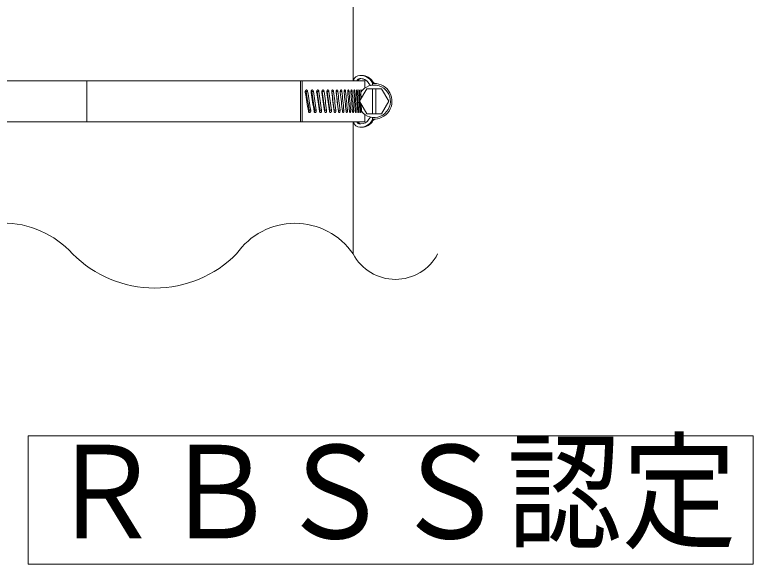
# Model space of a CAD drawing. Units: millimetres on the paper. Extents: x -63 to 65, y -59 to 59.
# Drawn here: x 39.7 to 62.49, y 1.39 to 18.36 of the extents above; entities that cross this region are included whole.
import ezdxf
from ezdxf.enums import TextEntityAlignment as Align

# ---------------------------------------------------------------- set-up
doc = ezdxf.new("R2010")
doc.units = ezdxf.units.MM
doc.linetypes.add('LONG_DOUBLE_CHAIN', pattern=[21.8, 18, -1, 0.6, -0.6, 0.6, -1])
doc.layers.add('0-3_MOJI1', color=7, linetype='Continuous', lineweight=9)
doc.layers.add('0-4_GAIKEI', color=4, linetype='Continuous', lineweight=9)
doc.styles.add('ＭＳ ゴシック', font='')
doc.styles.get('ＭＳ ゴシック').set_extended_font_data('MS Gothic')

msp = doc.modelspace()

# ---------------------------------------------------------------- linework, layer by layer
at = {"layer": '0-3_MOJI1'}
msp.add_lwpolyline([(40.112, 5.356), (62.491, 5.356), (62.491, 1.388), (40.112, 1.388)], close=True, dxfattribs=at)
at = {"layer": '0-4_GAIKEI', "color": 134, "linetype": 'LONG_DOUBLE_CHAIN'}
for p, q in [((50.14, 16.321), (50.14, 22.551)), ((50.14, 10.973), (50.14, 15.051))]:
    msp.add_line(p, q, dxfattribs=at)
at = {"layer": '0-4_GAIKEI'}
for p, q in [((50.406, 16.486), (50.351, 16.486)), ((41.924, 16.321), (41.924, 15.051)), ((48.518, 16.321), (48.518, 15.051)), ((48.564, 16.321), (48.564, 15.051)), ((50.368, 16.386), (50.351, 16.386)), ((50.5, 16.321), (50.5, 16.093)), ((50.74, 16.183), (50.74, 16.233)), ((48.689, 15.991), (48.736, 15.991)), ((48.864, 15.991), (48.913, 15.991)), ((49.031, 15.991), (49.081, 15.991)), ((49.19, 15.991), (49.241, 15.991)), ((49.34, 15.991), (49.392, 15.991)), ((49.481, 15.999), (49.482, 15.991)), ((49.482, 15.991), (49.535, 15.991)), ((49.617, 15.991), (49.668, 15.991)), ((49.744, 15.991), (49.793, 15.991)), ((49.863, 15.991), (49.908, 15.991)), ((49.972, 15.991), (50.013, 15.991)), ((50.072, 15.991), (50.109, 15.991)), ((50.162, 15.991), (50.195, 15.991)), ((50.243, 15.991), (50.272, 15.991)), ((50.313, 15.991), (50.338, 15.991)), ((50.354, 15.709), (50.338, 15.991)), ((50.34, 15.686), (50.565, 16.075)), ((50.374, 15.991), (50.395, 15.991)), ((50.374, 15.96), (50.384, 15.761)), ((50.433, 16.036), (50.433, 16.036)), ((50.565, 16.075), (51.015, 16.075)), ((50.74, 16.075), (50.74, 15.296)), ((50.84, 15.296), (50.84, 16.075)), ((51.015, 16.075), (51.24, 15.686)), ((50.565, 15.296), (50.34, 15.686)), ((50.37, 15.411), (50.357, 15.657)), ((50.391, 15.597), (50.402, 15.38)), ((51.24, 15.686), (51.015, 15.296)), ((48.783, 15.411), (48.831, 15.411)), ((48.954, 15.411), (49.003, 15.411)), ((49.117, 15.411), (49.167, 15.411)), ((49.272, 15.411), (49.322, 15.411)), ((49.417, 15.411), (49.469, 15.411)), ((49.554, 15.411), (49.607, 15.411)), ((49.682, 15.411), (49.735, 15.411)), ((49.805, 15.411), (49.855, 15.411)), ((49.919, 15.411), (49.965, 15.411)), ((50.024, 15.411), (50.065, 15.411)), ((50.119, 15.411), (50.156, 15.411)), ((50.204, 15.411), (50.237, 15.411)), ((50.279, 15.411), (50.308, 15.411)), ((50.345, 15.411), (50.37, 15.411)), ((50.5, 15.278), (50.5, 15.051)), ((51.015, 15.296), (50.565, 15.296)), ((50.74, 15.138), (50.74, 15.188)), ((50.351, 14.986), (50.368, 14.986))]:
    msp.add_line(p, q, dxfattribs=at)
at = {"layer": '0-4_GAIKEI', "color": 7}
for p, q in [((36.98, 16.321), (50.5, 16.321)), ((36.98, 15.051), (50.5, 15.051)), ((50.406, 14.886), (50.351, 14.886))]:
    msp.add_line(p, q, dxfattribs=at)
at = {"layer": '0-4_GAIKEI'}
for points in [[(48.664, 15.96), (48.663, 15.969), (48.662, 15.978), (48.663, 15.987), (48.665, 15.996), (48.667, 16.004), (48.668, 16.008), (48.67, 16.012), (48.674, 16.019), (48.676, 16.022), (48.678, 16.024), (48.682, 16.028), (48.685, 16.031), (48.689, 16.033), (48.694, 16.035), (48.697, 16.035), (48.7, 16.036)], [(48.7, 16.036), (48.704, 16.035), (48.708, 16.034), (48.711, 16.033), (48.715, 16.03), (48.719, 16.028), (48.721, 16.025), (48.723, 16.023), (48.725, 16.021), (48.726, 16.018), (48.73, 16.012), (48.732, 16.005), (48.734, 15.999), (48.736, 15.991)], [(48.844, 15.96), (48.843, 15.969), (48.842, 15.978), (48.843, 15.987), (48.844, 15.996), (48.847, 16.004), (48.848, 16.008), (48.85, 16.012), (48.853, 16.019), (48.855, 16.022), (48.857, 16.024), (48.861, 16.028), (48.864, 16.031), (48.868, 16.033), (48.872, 16.035), (48.875, 16.035), (48.878, 16.036)], [(48.878, 16.036), (48.882, 16.035), (48.886, 16.034), (48.889, 16.033), (48.893, 16.03), (48.896, 16.028), (48.898, 16.025), (48.9, 16.023), (48.902, 16.021), (48.903, 16.018), (48.907, 16.012), (48.909, 16.005), (48.911, 15.999), (48.913, 15.991)], [(49.015, 15.96), (49.014, 15.969), (49.014, 15.979), (49.015, 15.988), (49.016, 15.997), (49.019, 16.005), (49.02, 16.01), (49.022, 16.014), (49.024, 16.017), (49.026, 16.02), (49.029, 16.025), (49.033, 16.03), (49.036, 16.031), (49.038, 16.033), (49.04, 16.034), (49.043, 16.035), (49.045, 16.035), (49.048, 16.036)], [(49.048, 16.036), (49.051, 16.035), (49.054, 16.035), (49.057, 16.034), (49.059, 16.032), (49.061, 16.031), (49.063, 16.029), (49.065, 16.028), (49.069, 16.024), (49.072, 16.019), (49.074, 16.014), (49.077, 16.008), (49.078, 16.004), (49.079, 16), (49.08, 15.996), (49.081, 15.991)], [(49.179, 15.96), (49.178, 15.969), (49.178, 15.979), (49.178, 15.988), (49.18, 15.997), (49.182, 16.005), (49.183, 16.01), (49.185, 16.014), (49.187, 16.017), (49.188, 16.02), (49.192, 16.025), (49.196, 16.03), (49.198, 16.031), (49.2, 16.033), (49.202, 16.034), (49.205, 16.035), (49.207, 16.035), (49.21, 16.036)], [(49.21, 16.036), (49.213, 16.035), (49.216, 16.035), (49.218, 16.034), (49.22, 16.032), (49.222, 16.031), (49.224, 16.029), (49.226, 16.028), (49.229, 16.024), (49.232, 16.019), (49.235, 16.014), (49.237, 16.008), (49.238, 16.004), (49.239, 16), (49.241, 15.991), (49.241, 15.991)], [(49.333, 15.96), (49.333, 15.969), (49.332, 15.978), (49.333, 15.988), (49.334, 15.997), (49.336, 16.005), (49.339, 16.013), (49.341, 16.017), (49.343, 16.02), (49.346, 16.025), (49.35, 16.03), (49.352, 16.031), (49.354, 16.033), (49.356, 16.034), (49.358, 16.035), (49.36, 16.035), (49.363, 16.036)], [(49.363, 16.036), (49.366, 16.035), (49.368, 16.035), (49.371, 16.034), (49.373, 16.032), (49.375, 16.031), (49.376, 16.029), (49.378, 16.028), (49.381, 16.024), (49.384, 16.019), (49.386, 16.014), (49.389, 16.008), (49.39, 16.004), (49.391, 16), (49.392, 15.991), (49.392, 15.991)], [(49.479, 15.96), (49.479, 15.971), (49.479, 15.982), (49.479, 15.987), (49.48, 15.992), (49.481, 16), (49.483, 16.007), (49.485, 16.014), (49.488, 16.02), (49.491, 16.025), (49.495, 16.03), (49.497, 16.031), (49.499, 16.033), (49.501, 16.034), (49.503, 16.035), (49.505, 16.035), (49.507, 16.036)], [(49.507, 16.036), (49.51, 16.035), (49.512, 16.035), (49.515, 16.034), (49.516, 16.032), (49.518, 16.031), (49.52, 16.029), (49.522, 16.028), (49.524, 16.024), (49.526, 16.02), (49.529, 16.015), (49.53, 16.012), (49.531, 16.008), (49.533, 16), (49.535, 15.991)], [(49.617, 15.96), (49.616, 15.971), (49.616, 15.982), (49.617, 15.992), (49.617, 15.997), (49.618, 16.003), (49.62, 16.009), (49.622, 16.015), (49.625, 16.02), (49.628, 16.025), (49.631, 16.03), (49.633, 16.031), (49.635, 16.033), (49.636, 16.034), (49.638, 16.035), (49.64, 16.035), (49.643, 16.036)], [(49.643, 16.036), (49.645, 16.035), (49.647, 16.035), (49.65, 16.034), (49.651, 16.032), (49.653, 16.031), (49.656, 16.028), (49.658, 16.024), (49.661, 16.02), (49.663, 16.015), (49.664, 16.012), (49.665, 16.008), (49.667, 16), (49.668, 15.991)], [(49.744, 15.96), (49.744, 15.971), (49.744, 15.982), (49.745, 15.992), (49.746, 16.002), (49.747, 16.007), (49.749, 16.012), (49.75, 16.016), (49.752, 16.02), (49.755, 16.025), (49.758, 16.03), (49.76, 16.031), (49.761, 16.033), (49.763, 16.034), (49.765, 16.035), (49.767, 16.035), (49.769, 16.036)], [(49.769, 16.036), (49.771, 16.035), (49.773, 16.035), (49.775, 16.034), (49.777, 16.032), (49.778, 16.031), (49.781, 16.028), (49.783, 16.025), (49.784, 16.022), (49.786, 16.019), (49.787, 16.015), (49.79, 16.008), (49.791, 16), (49.793, 15.991)], [(49.863, 15.96), (49.862, 15.971), (49.863, 15.982), (49.863, 15.992), (49.865, 16.002), (49.866, 16.008), (49.867, 16.012), (49.869, 16.017), (49.87, 16.02), (49.873, 16.025), (49.876, 16.03), (49.877, 16.031), (49.879, 16.033), (49.88, 16.034), (49.882, 16.035), (49.884, 16.035), (49.886, 16.036)], [(49.886, 16.036), (49.888, 16.035), (49.89, 16.035), (49.892, 16.034), (49.893, 16.032), (49.894, 16.031), (49.897, 16.028), (49.899, 16.025), (49.9, 16.022), (49.901, 16.019), (49.903, 16.015), (49.905, 16.008), (49.906, 16), (49.908, 15.991)], [(49.972, 15.96), (49.972, 15.971), (49.972, 15.982), (49.973, 15.992), (49.974, 16.002), (49.975, 16.008), (49.976, 16.013), (49.978, 16.017), (49.979, 16.02), (49.98, 16.024), (49.982, 16.027), (49.984, 16.03), (49.987, 16.033), (49.99, 16.035), (49.991, 16.035), (49.993, 16.036)], [(49.993, 16.036), (49.995, 16.035), (49.997, 16.035), (49.998, 16.034), (50, 16.032), (50.001, 16.031), (50.003, 16.028), (50.006, 16.023), (50.008, 16.018), (50.01, 16.012), (50.011, 16.007), (50.012, 16.002), (50.013, 15.997), (50.013, 15.991)], [(50.072, 15.96), (50.072, 15.971), (50.072, 15.982), (50.072, 15.992), (50.074, 16.002), (50.076, 16.012), (50.077, 16.016), (50.078, 16.02), (50.08, 16.024), (50.081, 16.027), (50.083, 16.03), (50.084, 16.032), (50.086, 16.034), (50.088, 16.035), (50.089, 16.035), (50.091, 16.036)], [(50.091, 16.036), (50.093, 16.035), (50.095, 16.034), (50.097, 16.033), (50.098, 16.031), (50.099, 16.03), (50.1, 16.027), (50.102, 16.025), (50.103, 16.022), (50.104, 16.018), (50.105, 16.014), (50.106, 16.01), (50.108, 16.001), (50.109, 15.991)], [(50.162, 15.96), (50.162, 15.973), (50.162, 15.986), (50.163, 15.998), (50.164, 16.004), (50.165, 16.01), (50.166, 16.016), (50.168, 16.02), (50.169, 16.024), (50.17, 16.027), (50.172, 16.03), (50.173, 16.032), (50.175, 16.034), (50.176, 16.035), (50.178, 16.035), (50.179, 16.036)], [(50.179, 16.036), (50.181, 16.035), (50.183, 16.034), (50.184, 16.033), (50.185, 16.031), (50.187, 16.029), (50.189, 16.025), (50.19, 16.021), (50.191, 16.018), (50.193, 16.01), (50.194, 16.001), (50.195, 15.991)], [(50.243, 15.96), (50.242, 15.973), (50.242, 15.986), (50.243, 15.998), (50.244, 16.005), (50.245, 16.011), (50.246, 16.016), (50.247, 16.02), (50.25, 16.027), (50.251, 16.03), (50.252, 16.032), (50.253, 16.034), (50.255, 16.035), (50.256, 16.035), (50.257, 16.036)], [(50.257, 16.036), (50.259, 16.035), (50.26, 16.034), (50.262, 16.033), (50.263, 16.031), (50.264, 16.029), (50.266, 16.025), (50.268, 16.019), (50.269, 16.011), (50.271, 16.004), (50.271, 15.997), (50.272, 15.991)], [(50.313, 15.96), (50.313, 15.973), (50.313, 15.986), (50.314, 15.998), (50.315, 16.01), (50.316, 16.016), (50.317, 16.021), (50.319, 16.027), (50.32, 16.03), (50.321, 16.032), (50.322, 16.034), (50.324, 16.035), (50.325, 16.035), (50.326, 16.036)], [(50.326, 16.036), (50.327, 16.035), (50.328, 16.034), (50.33, 16.033), (50.331, 16.031), (50.332, 16.029), (50.333, 16.026), (50.335, 16.02), (50.336, 16.013), (50.337, 16.004), (50.338, 15.998), (50.338, 15.991)], [(50.374, 15.96), (50.373, 15.975), (50.374, 15.99), (50.375, 16.004), (50.375, 16.011), (50.376, 16.017), (50.377, 16.023), (50.379, 16.027), (50.38, 16.031), (50.381, 16.033), (50.382, 16.034), (50.383, 16.035), (50.384, 16.036)], [(50.384, 16.036), (50.385, 16.035), (50.386, 16.035), (50.387, 16.034), (50.388, 16.032), (50.389, 16.03), (50.39, 16.027), (50.391, 16.023), (50.392, 16.017), (50.393, 16.012), (50.394, 16.006), (50.394, 15.999), (50.395, 15.991)], [(48.796, 15.336), (48.792, 15.336), (48.788, 15.337), (48.784, 15.339), (48.781, 15.341), (48.777, 15.344), (48.775, 15.346), (48.773, 15.348), (48.771, 15.351), (48.77, 15.353), (48.766, 15.359), (48.764, 15.366), (48.762, 15.373), (48.76, 15.38)], [(48.783, 15.411), (48.784, 15.404), (48.785, 15.396), (48.784, 15.388), (48.783, 15.381), (48.782, 15.373), (48.78, 15.366), (48.777, 15.36), (48.775, 15.354), (48.772, 15.35)], [(48.831, 15.411), (48.832, 15.402), (48.832, 15.393), (48.831, 15.384), (48.83, 15.375), (48.827, 15.367), (48.826, 15.363), (48.824, 15.359), (48.821, 15.352), (48.819, 15.35), (48.817, 15.347), (48.813, 15.343), (48.81, 15.34), (48.806, 15.338), (48.802, 15.336), (48.799, 15.336), (48.796, 15.336)], [(48.97, 15.336), (48.966, 15.336), (48.962, 15.337), (48.959, 15.339), (48.955, 15.341), (48.952, 15.344), (48.95, 15.346), (48.948, 15.348), (48.946, 15.351), (48.945, 15.353), (48.942, 15.359), (48.939, 15.366), (48.937, 15.373), (48.936, 15.38)], [(48.954, 15.411), (48.955, 15.403), (48.956, 15.395), (48.955, 15.387), (48.954, 15.379), (48.953, 15.371), (48.95, 15.364), (48.949, 15.36), (48.948, 15.357), (48.945, 15.353)], [(49.003, 15.411), (49.004, 15.402), (49.004, 15.393), (49.003, 15.383), (49.002, 15.374), (49, 15.366), (48.998, 15.362), (48.996, 15.358), (48.995, 15.354), (48.993, 15.351), (48.989, 15.346), (48.985, 15.342), (48.982, 15.34), (48.98, 15.338), (48.978, 15.337), (48.975, 15.336), (48.972, 15.336), (48.97, 15.336)], [(49.135, 15.336), (49.132, 15.336), (49.129, 15.337), (49.127, 15.338), (49.124, 15.339), (49.123, 15.34), (49.121, 15.342), (49.119, 15.344), (49.115, 15.348), (49.112, 15.352), (49.11, 15.357), (49.107, 15.363), (49.106, 15.367), (49.105, 15.371), (49.104, 15.375), (49.103, 15.38)], [(49.117, 15.411), (49.118, 15.403), (49.118, 15.395), (49.118, 15.386), (49.117, 15.378), (49.115, 15.37), (49.113, 15.363), (49.112, 15.359), (49.11, 15.356)], [(49.167, 15.411), (49.168, 15.402), (49.168, 15.393), (49.167, 15.383), (49.166, 15.374), (49.164, 15.366), (49.162, 15.362), (49.161, 15.357), (49.159, 15.354), (49.157, 15.351), (49.154, 15.346), (49.15, 15.342), (49.147, 15.34), (49.145, 15.338), (49.143, 15.337), (49.141, 15.336), (49.138, 15.336), (49.135, 15.336)], [(49.292, 15.336), (49.29, 15.336), (49.287, 15.337), (49.284, 15.338), (49.282, 15.339), (49.28, 15.34), (49.278, 15.342), (49.277, 15.344), (49.273, 15.348), (49.271, 15.352), (49.268, 15.358), (49.266, 15.363), (49.265, 15.367), (49.264, 15.371), (49.262, 15.38), (49.262, 15.38)], [(49.322, 15.411), (49.323, 15.402), (49.323, 15.393), (49.323, 15.383), (49.321, 15.374), (49.319, 15.366), (49.317, 15.358), (49.315, 15.354), (49.313, 15.351), (49.31, 15.346), (49.306, 15.342), (49.304, 15.34), (49.302, 15.338), (49.3, 15.337), (49.298, 15.336), (49.295, 15.336), (49.292, 15.336)], [(49.441, 15.336), (49.438, 15.336), (49.436, 15.337), (49.433, 15.338), (49.431, 15.339), (49.43, 15.34), (49.428, 15.342), (49.426, 15.344), (49.423, 15.347), (49.421, 15.351), (49.419, 15.356), (49.417, 15.359), (49.416, 15.363), (49.414, 15.371), (49.412, 15.38)], [(49.469, 15.411), (49.47, 15.4), (49.47, 15.39), (49.47, 15.384), (49.469, 15.379), (49.468, 15.371), (49.466, 15.364), (49.463, 15.357), (49.46, 15.351), (49.457, 15.346), (49.454, 15.342), (49.452, 15.34), (49.45, 15.338), (49.448, 15.337), (49.446, 15.336), (49.443, 15.336), (49.441, 15.336)], [(49.58, 15.336), (49.578, 15.336), (49.575, 15.337), (49.573, 15.338), (49.571, 15.339), (49.57, 15.34), (49.568, 15.342), (49.566, 15.344), (49.564, 15.347), (49.562, 15.351), (49.559, 15.356), (49.558, 15.359), (49.557, 15.363), (49.555, 15.371), (49.553, 15.38)], [(49.607, 15.411), (49.608, 15.4), (49.608, 15.39), (49.607, 15.379), (49.606, 15.374), (49.605, 15.369), (49.603, 15.362), (49.601, 15.356), (49.599, 15.351), (49.596, 15.346), (49.592, 15.342), (49.59, 15.34), (49.589, 15.338), (49.587, 15.337), (49.585, 15.336), (49.583, 15.336), (49.58, 15.336)], [(49.711, 15.336), (49.708, 15.336), (49.706, 15.337), (49.704, 15.338), (49.702, 15.339), (49.701, 15.34), (49.698, 15.344), (49.695, 15.347), (49.693, 15.351), (49.691, 15.356), (49.69, 15.36), (49.689, 15.363), (49.687, 15.372), (49.686, 15.38)], [(49.735, 15.411), (49.736, 15.4), (49.736, 15.39), (49.735, 15.379), (49.734, 15.369), (49.732, 15.364), (49.731, 15.359), (49.73, 15.355), (49.728, 15.351), (49.725, 15.346), (49.722, 15.342), (49.72, 15.34), (49.718, 15.338), (49.717, 15.337), (49.715, 15.336), (49.713, 15.336), (49.711, 15.336)], [(49.832, 15.336), (49.83, 15.336), (49.828, 15.337), (49.826, 15.338), (49.824, 15.339), (49.823, 15.34), (49.82, 15.344), (49.818, 15.346), (49.817, 15.349), (49.815, 15.352), (49.814, 15.356), (49.812, 15.363), (49.81, 15.372), (49.809, 15.38)], [(49.855, 15.411), (49.856, 15.4), (49.856, 15.39), (49.855, 15.379), (49.853, 15.369), (49.852, 15.364), (49.851, 15.359), (49.849, 15.355), (49.848, 15.351), (49.845, 15.346), (49.842, 15.342), (49.841, 15.34), (49.839, 15.338), (49.837, 15.337), (49.836, 15.336), (49.834, 15.336), (49.832, 15.336)], [(49.944, 15.336), (49.942, 15.336), (49.94, 15.337), (49.938, 15.338), (49.937, 15.339), (49.935, 15.34), (49.933, 15.344), (49.931, 15.346), (49.93, 15.349), (49.929, 15.352), (49.927, 15.356), (49.925, 15.363), (49.924, 15.372), (49.922, 15.38)], [(49.965, 15.411), (49.965, 15.4), (49.965, 15.39), (49.965, 15.379), (49.963, 15.369), (49.962, 15.363), (49.961, 15.358), (49.96, 15.354), (49.958, 15.351), (49.956, 15.346), (49.953, 15.342), (49.952, 15.34), (49.95, 15.338), (49.949, 15.337), (49.947, 15.336), (49.946, 15.336), (49.944, 15.336)], [(50.046, 15.336), (50.044, 15.336), (50.043, 15.337), (50.041, 15.338), (50.04, 15.339), (50.038, 15.34), (50.036, 15.344), (50.034, 15.348), (50.032, 15.354), (50.03, 15.36), (50.029, 15.364), (50.028, 15.369), (50.027, 15.374), (50.027, 15.38)], [(50.065, 15.411), (50.066, 15.4), (50.066, 15.39), (50.065, 15.379), (50.064, 15.369), (50.062, 15.359), (50.061, 15.355), (50.059, 15.351), (50.058, 15.347), (50.056, 15.344), (50.055, 15.342), (50.053, 15.339), (50.051, 15.338), (50.049, 15.336), (50.048, 15.336), (50.046, 15.336)], [(50.139, 15.336), (50.137, 15.336), (50.135, 15.337), (50.133, 15.338), (50.132, 15.34), (50.131, 15.342), (50.129, 15.346), (50.127, 15.349), (50.126, 15.353), (50.125, 15.357), (50.124, 15.362), (50.122, 15.371), (50.121, 15.38)], [(50.156, 15.411), (50.157, 15.398), (50.156, 15.385), (50.155, 15.373), (50.155, 15.367), (50.153, 15.361), (50.152, 15.356), (50.151, 15.351), (50.149, 15.347), (50.148, 15.344), (50.147, 15.341), (50.145, 15.339), (50.144, 15.338), (50.142, 15.336), (50.14, 15.336), (50.139, 15.336)], [(50.222, 15.336), (50.22, 15.336), (50.219, 15.337), (50.217, 15.338), (50.216, 15.34), (50.215, 15.342), (50.213, 15.346), (50.211, 15.35), (50.21, 15.353), (50.209, 15.362), (50.207, 15.371), (50.206, 15.38)], [(50.237, 15.411), (50.238, 15.398), (50.237, 15.385), (50.236, 15.373), (50.236, 15.366), (50.235, 15.36), (50.234, 15.355), (50.232, 15.351), (50.231, 15.347), (50.23, 15.344), (50.229, 15.341), (50.227, 15.339), (50.226, 15.338), (50.224, 15.336), (50.223, 15.336), (50.222, 15.336)], [(50.295, 15.336), (50.294, 15.336), (50.293, 15.336), (50.292, 15.337), (50.291, 15.338), (50.289, 15.341), (50.287, 15.345), (50.286, 15.348), (50.285, 15.352), (50.283, 15.361), (50.282, 15.37), (50.281, 15.38)], [(50.308, 15.411), (50.309, 15.396), (50.308, 15.382), (50.308, 15.374), (50.307, 15.367), (50.306, 15.358), (50.304, 15.351), (50.302, 15.344), (50.301, 15.341), (50.3, 15.339), (50.299, 15.338), (50.298, 15.337), (50.296, 15.336), (50.295, 15.336)], [(50.358, 15.336), (50.357, 15.336), (50.356, 15.337), (50.355, 15.338), (50.354, 15.339), (50.353, 15.341), (50.352, 15.344), (50.35, 15.35), (50.349, 15.358), (50.348, 15.366), (50.347, 15.373), (50.346, 15.38)], [(50.37, 15.411), (50.37, 15.396), (50.37, 15.382), (50.369, 15.367), (50.368, 15.36), (50.367, 15.354), (50.366, 15.349), (50.364, 15.344), (50.363, 15.341), (50.362, 15.339), (50.361, 15.338), (50.36, 15.337), (50.359, 15.336), (50.358, 15.336)], [(50.411, 15.336), (50.41, 15.336), (50.409, 15.337), (50.409, 15.338), (50.408, 15.339), (50.407, 15.342), (50.406, 15.345), (50.405, 15.35), (50.404, 15.356), (50.403, 15.363), (50.402, 15.37)], [(50.418, 15.352), (50.417, 15.345), (50.416, 15.342), (50.415, 15.339), (50.414, 15.337), (50.413, 15.336), (50.412, 15.336), (50.411, 15.336)]]:
    msp.add_lwpolyline(points, dxfattribs=at)
at = {"layer": '0-4_GAIKEI', "color": 7}
for centre, radius, start, end in [((50.35, 16.284), 0.201, 89.7979, 169.59), ((50.406, 16.086), 0.4, 29.7455, 89.9999), ((50.79, 15.686), 0.55, 264.7841, 90.1512), ((50.84, 16.334), 0.1, 209.7459, 265.5871), ((50.35, 15.087), 0.201, 190.41, 270.2021), ((50.406, 15.286), 0.4, 270.0001, 330.2545), ((50.84, 15.038), 0.1, 94.4129, 150.2541)]:
    msp.add_arc(centre, radius, start, end, dxfattribs=at)
at = {"layer": '0-4_GAIKEI'}
for centre, radius, start, end in [((50.368, 16.082), 0.403, 30.2747, 90.1024), ((50.35, 16.285), 0.101, 89.8572, 159.1714), ((50.39, 16.286), 0.1, 94.6985, 159.5127), ((50.79, 15.686), 0.5, 208.6479, 146.451), ((50.368, 16.083), 0.303, 30.2853, 90.1012), ((50.368, 16.083), 0.302, 30.2757, 87.4047), ((50.803, 16.336), 0.201, 210.1818, 233.891), ((50.705, 15.513), 0.773, 86.3862, 89.1073), ((50.804, 16.336), 0.101, 210.2599, 268.8687), ((50.79, 15.686), 0.55, 90.1513, 95.2159), ((-103.592, -9.677), 154.399, 9.33978, 9.55797), ((48.618, 15.981), 0.0708, 7.9573, 35.248), ((-102.336, -8.999), 153.078, 9.1755, 9.39547), ((-103.378, -9.178), 154.182, 9.17687, 9.39527), ((-99.111, -7.861), 149.86, 8.92185, 9.14639), ((48.789, 15.981), 0.0754, 7.8628, 31.0134), ((-97.896, -7.199), 148.581, 8.7528, 8.97916), ((-98.906, -7.365), 149.653, 8.75421, 8.97895), ((-95.034, -6.141), 145.735, 8.49225, 8.72287), ((48.951, 15.98), 0.0812, 7.7615, 26.6226), ((-93.858, -5.494), 144.496, 8.31861, 8.55111), ((-94.839, -5.649), 145.538, 8.32006, 8.5509), ((-91.326, -4.507), 141.987, 8.05146, 8.28791), ((49.102, 15.979), 0.0887, 7.6338, 21.9697), ((-90.187, -3.874), 140.785, 7.87345, 8.11181), ((-91.141, -4.017), 141.801, 7.87493, 8.11159), ((-87.955, -2.949), 138.584, 7.60001, 7.842), ((49.243, 15.978), 0.0985, 7.4458, 16.9555), ((-86.851, -2.33), 137.418, 7.41783, 7.66177), ((-87.781, -2.462), 138.409, 7.41935, 7.66154), ((-84.896, -1.458), 135.5, 7.13844, 7.38567), ((-83.824, -0.853), 134.366, 6.95231, 7.20153), ((-84.733, -0.974), 135.335, 6.95387, 7.20131), ((-81.11, 0.561), 131.632, 6.53283, 6.72681), ((-82.125, -0.028), 132.708, 6.6673, 6.91948), ((-81.973, 0.454), 132.555, 6.47906, 6.73143), ((-79.624, 1.348), 130.191, 6.1872, 6.44401), ((-79.482, 1.827), 130.049, 5.9955, 6.2525), ((-77.374, 2.677), 127.929, 5.69873, 5.95985), ((-77.244, 3.154), 127.798, 5.50383, 5.76512), ((-75.362, 3.963), 125.907, 5.20252, 5.4676), ((-75.243, 4.438), 125.788, 5.00467, 5.26992), ((-73.574, 5.212), 124.112, 4.69921, 4.96792), ((-73.466, 5.685), 124.004, 4.49867, 4.76753), ((-72, 6.428), 122.533, 4.18946, 4.46144), ((-71.904, 6.899), 122.437, 3.98649, 4.25862), ((-70.63, 7.616), 121.16, 3.67396, 3.94885), ((-70.546, 8.085), 121.076, 3.46884, 3.74385), ((-69.457, 8.78), 119.985, 3.15339, 3.43082), ((50.434, 16.031), 0.0046, 110.9506, 169.1484), ((49.164, 15.395), 0.108, 341.1415, 8.2963), ((49.3, 15.396), 0.118, 346.0589, 7.5342), ((49.425, 15.396), 0.13, 352.2937, 6.8663), ((50.35, 15.086), 0.101, 200.8287, 270.1428), ((50.39, 15.086), 0.1, 200.4869, 265.2976), ((50.368, 15.288), 0.303, 269.8987, 329.7144), ((50.368, 15.289), 0.403, 269.8974, 329.7253), ((50.803, 15.035), 0.201, 126.1083, 149.8182), ((50.804, 15.035), 0.101, 91.1314, 149.7399), ((50.705, 15.861), 0.775, 270.8983, 273.6109)]:
    msp.add_arc(centre, radius, start, end, dxfattribs=at)
at = {"layer": '0-4_GAIKEI', "color": 134, "linetype": 'LONG_DOUBLE_CHAIN'}
for centre, radius, start, end in [((39.311, 8.988), 2.941, 42.4392, 137.5608), ((48.343, 9.735), 2.183, 34.5478, 145.4522), ((44.013, 13.483), 3.565, 224.7534, 315.2466), ((51.445, 11.657), 1.473, 207.6678, 332.3322)]:
    msp.add_arc(centre, radius, start, end, dxfattribs=at)

# ---------------------------------------------------------------- texts
at = {"layer": '0-3_MOJI1', "style": 'ＭＳ ゴシック', "width": 0.9}
msp.add_text('ＲＢＳＳ認定', height=2.889, dxfattribs=at).set_placement((40.701, 1.317), align=Align.BOTTOM_LEFT)

doc.saveas('drawing.dxf')
